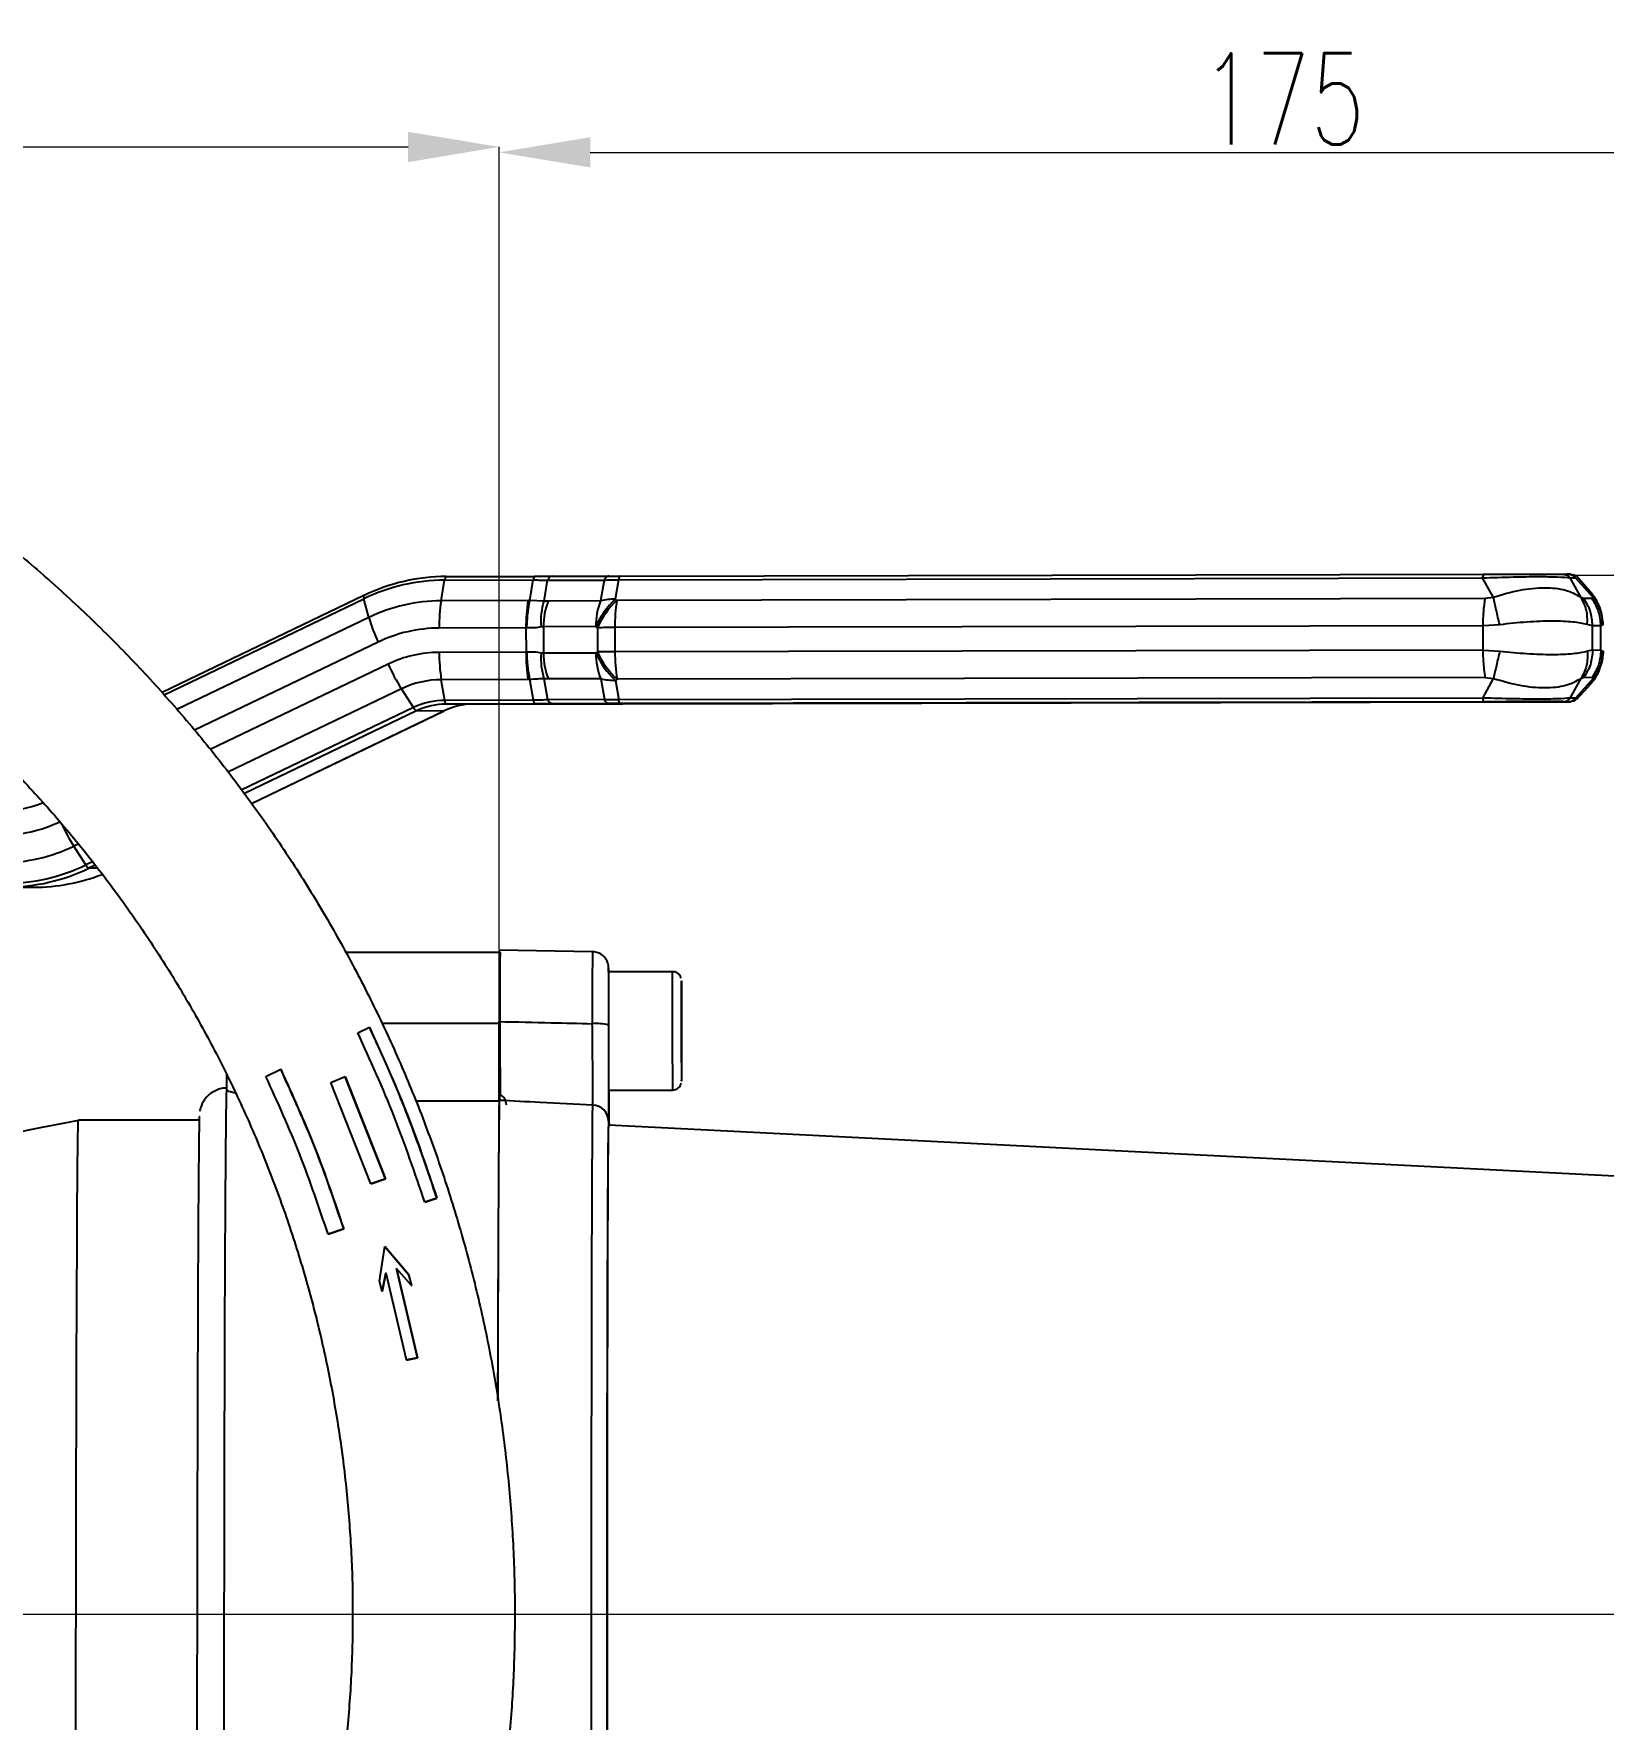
# Model space of a CAD drawing. Header units: millimetres. Extents: x 2301 to 4250, y 838 to 2217.
# Drawn here: x 3138.1 to 3310.4, y 1216 to 1401.1 of the extents above; entities that cross this region are included whole.
import ezdxf

# ---------------------------------------------------------------- set-up
doc = ezdxf.new("R2010")
doc.units = ezdxf.units.MM
doc.layers.add('标注', color=3, linetype='Continuous', lineweight=13)
doc.styles.add('SLDTEXTSTYLE1', font='txt.shx', dxfattribs={"width": 0.7, "bigfont": 'gbcbig.shx'})
doc.dimstyles.new('SLDDIMSTYLE12$0', dxfattribs={"dimtxt": 12, "dimasz": 10, "dimexe": 0, "dimexo": 0.0625, "dimgap": 0.875, "dimtad": 1, "dimdec": 1, "dimlfac": 1.8, "dimrnd": 1e-09, "dimzin": 12, "dimdsep": 46, "dimtxsty": 'SLDTEXTSTYLE1', "dimcen": 0.09, "dimdle": 8.16, "dimclrd": 3, "dimclre": 3, "dimadec": 0, "dimazin": 3, "dimtfac": 1, "dimtdec": 1, "dimtofl": 0, "dimtmove": 0, "dimatfit": 3, "dimfxl": 0, "dimfrac": 2, "dimtolj": 1, "dimlwd": 5, "dimlwe": 5, "dimarcsym": 0})

# ---------------------------------------------------------------- blocks, each defined once
blk = doc.blocks.new('*D72')
at = {"layer": 'Defpoints', "color": 0, "transparency": 16777216}
for p in [(3189.17, 1388.71), (3189.17, 1300.49), (3038.3, 1230.39)]:
    blk.add_point(p, dxfattribs=at)
at = {"layer": '标注', "color": 3, "lineweight": 5, "transparency": 16777216}
blk.add_line((3038.3, 1230.45), (3038.3, 1388.71), dxfattribs=at)
at = {"layer": '标注', "color": 3, "linetype": 'Continuous', "lineweight": 5, "transparency": 16777216}
for p, q in [((3048.3, 1388.71), (3179.17, 1388.71)), ((3189.17, 1300.55), (3189.17, 1388.71))]:
    blk.add_line(p, q, dxfattribs=at)
at = {"layer": '标注', "color": 3, "transparency": 16777216}
for points in [[(3048.3, 1390.37), (3048.3, 1387.04), (3038.3, 1388.71)], [(3179.17, 1390.37), (3179.17, 1387.04), (3189.17, 1388.71)]]:
    blk.add_solid(points, dxfattribs=at)
at = {"layer": '标注', "color": 0, "transparency": 16777216, "insert": (3113.74, 1394.58), "char_height": 10, "attachment_point": 5, "style": 'SLDTEXTSTYLE1'}
blk.add_mtext('\\A1;150', dxfattribs=at)
blk = doc.blocks.new('*D73')
at = {"layer": 'Defpoints', "color": 0, "transparency": 16777216}
for p in [(3361.3, 1388.11), (3189.17, 1300.49), (3361.3, 1219.31)]:
    blk.add_point(p, dxfattribs=at)
at = {"layer": '标注', "color": 3, "lineweight": 5, "transparency": 16777216}
blk.add_line((3189.17, 1300.55), (3189.17, 1388.11), dxfattribs=at)
at = {"layer": '标注', "color": 3, "linetype": 'Continuous', "lineweight": 5, "transparency": 16777216}
for p, q in [((3199.17, 1388.11), (3351.3, 1388.11)), ((3361.3, 1219.37), (3361.3, 1388.11))]:
    blk.add_line(p, q, dxfattribs=at)
at = {"layer": '标注', "color": 3, "transparency": 16777216}
for points in [[(3199.17, 1389.78), (3199.17, 1386.45), (3189.17, 1388.11)], [(3351.3, 1389.78), (3351.3, 1386.45), (3361.3, 1388.11)]]:
    blk.add_solid(points, dxfattribs=at)
at = {"layer": '标注', "color": 0, "transparency": 16777216, "insert": (3275.24, 1393.99), "char_height": 10, "attachment_point": 5, "style": 'SLDTEXTSTYLE1'}
blk.add_mtext('\\A1;175', dxfattribs=at)
blk = doc.blocks.new('*D52')
at = {"layer": 'Defpoints', "color": 0, "transparency": 16777216}
for p in [(3307.18, 1341.68), (3038.87, 1227.58), (3334.16, 1227.58)]:
    blk.add_point(p, dxfattribs=at)
at = {"layer": '标注', "color": 3, "lineweight": 5, "transparency": 16777216}
blk.add_line((3307.24, 1341.68), (3334.16, 1341.68), dxfattribs=at)
at = {"layer": '标注', "color": 3, "linetype": 'Continuous', "lineweight": 5, "transparency": 16777216}
for p, q in [((3334.16, 1331.68), (3334.16, 1237.58)), ((3038.93, 1227.58), (3334.16, 1227.58))]:
    blk.add_line(p, q, dxfattribs=at)
at = {"layer": '标注', "color": 3, "transparency": 16777216}
for points in [[(3332.5, 1331.68), (3335.83, 1331.68), (3334.16, 1341.68)], [(3332.5, 1237.58), (3335.83, 1237.58), (3334.16, 1227.58)]]:
    blk.add_solid(points, dxfattribs=at)
at = {"layer": '标注', "color": 0, "transparency": 16777216, "insert": (3328.29, 1284.63), "char_height": 10, "attachment_point": 5, "rotation": 90, "style": 'SLDTEXTSTYLE1'}
blk.add_mtext('\\A1;115', dxfattribs=at)

msp = doc.modelspace()

# ---------------------------------------------------------------- linework, layer by layer
at = {"color": 7, "linetype": 'Continuous', "lineweight": 25}
for p, q in [((3182.793, 1338.864), (3183.177, 1341.128)), ((3183.177, 1341.128), (3192.912, 1341.149)), ((3183.359, 1341.527), (3193.094, 1341.548)), ((3192.528, 1338.882), (3192.912, 1341.149)), ((3194.094, 1338.808), (3194.485, 1341.117)), ((3194.485, 1341.117), (3200.692, 1341.137)), ((3194.989, 1341.553), (3194.843, 1341.524)), ((3194.989, 1341.553), (3201.196, 1341.573)), ((3200.692, 1341.137), (3200.304, 1338.851)), ((3202.277, 1341.177), (3201.914, 1339.036)), ((3202.277, 1341.177), (3297.139, 1341.382)), ((3202.459, 1341.576), (3297.32, 1341.78)), ((3298.347, 1339.233), (3297.139, 1341.382)), ((3305.973, 1341.785), (3306.565, 1341.781)), ((3307.96, 1339.239), (3306.752, 1341.387)), ((3306.752, 1341.387), (3307.345, 1341.383)), ((3307.345, 1341.383), (3307.431, 1341.475)), ((3307.345, 1341.383), (3309.29, 1339.23)), ((3309.046, 1339.79), (3307.486, 1341.517)), ((3174.308, 1339.451), (3152.143, 1328.807)), ((3152.361, 1328.553), (3174.311, 1339.094)), ((3174.328, 1339.456), (3174.308, 1339.451)), ((3174.858, 1337.044), (3174.311, 1339.094)), ((3192.331, 1338.885), (3182.793, 1338.864)), ((3192.528, 1338.882), (3192.331, 1338.885)), ((3194.094, 1338.808), (3192.528, 1338.882)), ((3194.549, 1338.833), (3194.094, 1338.808)), ((3200.304, 1338.851), (3194.549, 1338.833)), ((3202.09, 1338.913), (3201.914, 1339.036)), ((3297.436, 1339.119), (3202.09, 1338.913)), ((3298.347, 1339.233), (3297.436, 1339.119)), ((3308.252, 1339.125), (3307.96, 1339.239)), ((3309.164, 1339.119), (3308.252, 1339.125)), ((3308.899, 1339.83), (3308.969, 1339.723)), ((3308.969, 1339.723), (3309.29, 1339.23)), ((3309.29, 1339.23), (3309.164, 1339.119)), ((3174.858, 1337.044), (3153.768, 1326.915)), ((3192.108, 1335.886), (3182.57, 1335.866)), ((3192.108, 1335.886), (3192.113, 1333.219)), ((3199.778, 1336.032), (3194.022, 1336.014)), ((3194.022, 1336.014), (3194.027, 1333.102)), ((3199.954, 1335.91), (3199.778, 1336.032)), ((3199.954, 1335.91), (3199.958, 1333.243)), ((3297.213, 1336.12), (3201.867, 1335.915)), ((3201.867, 1335.915), (3201.872, 1333.248)), ((3299.035, 1336.237), (3297.213, 1336.12)), ((3297.218, 1333.454), (3297.213, 1336.12)), ((3309.23, 1336.127), (3308.648, 1336.242)), ((3309.235, 1333.46), (3309.23, 1336.127)), ((3310.142, 1336.121), (3309.23, 1336.127)), ((3310.395, 1336.231), (3310.142, 1336.121)), ((3310.147, 1333.454), (3310.142, 1336.121)), ((3310.222, 1336.383), (3310.348, 1336.273)), ((3175.866, 1334.328), (3155.713, 1324.649)), ((3192.113, 1333.219), (3182.575, 1333.199)), ((3192.211, 1333.222), (3192.113, 1333.219)), ((3194.027, 1333.102), (3193.799, 1333.124)), ((3199.783, 1333.12), (3194.027, 1333.102)), ((3199.958, 1333.243), (3199.783, 1333.12)), ((3297.218, 1333.454), (3201.872, 1333.248)), ((3297.218, 1333.454), (3299.04, 1333.345)), ((3308.653, 1333.35), (3309.235, 1333.46)), ((3309.235, 1333.46), (3310.147, 1333.454)), ((3310.147, 1333.454), (3310.4, 1333.339)), ((3310.353, 1333.295), (3310.227, 1333.18)), ((3176.965, 1331.912), (3157.439, 1322.535)), ((3178.43, 1329.193), (3159.385, 1320.047)), ((3179.752, 1327.137), (3178.43, 1329.193)), ((3192.346, 1330.218), (3182.808, 1330.197)), ((3183.199, 1327.928), (3182.808, 1330.197)), ((3192.935, 1327.949), (3192.543, 1330.221)), ((3194.508, 1327.99), (3194.108, 1330.304)), ((3194.563, 1330.282), (3194.108, 1330.304)), ((3200.319, 1330.301), (3194.563, 1330.282)), ((3200.319, 1330.301), (3200.714, 1328.009)), ((3202.105, 1330.247), (3201.929, 1330.124)), ((3201.929, 1330.124), (3202.3, 1327.977)), ((3297.451, 1330.452), (3202.105, 1330.247)), ((3297.162, 1328.182), (3298.362, 1330.341)), ((3297.451, 1330.452), (3298.362, 1330.341)), ((3306.775, 1328.187), (3307.976, 1330.347)), ((3309.305, 1330.338), (3307.368, 1328.183)), ((3307.51, 1328.043), (3309.058, 1329.764)), ((3307.976, 1330.347), (3308.266, 1330.458)), ((3308.266, 1330.458), (3309.179, 1330.452)), ((3308.981, 1329.83), (3308.914, 1329.725)), ((3309.305, 1330.338), (3308.981, 1329.83)), ((3309.179, 1330.452), (3309.305, 1330.338)), ((3192.935, 1327.949), (3183.199, 1327.928)), ((3193.118, 1327.548), (3183.383, 1327.527)), ((3186.347, 1327.508), (3183.383, 1327.527)), ((3186.347, 1327.508), (3301.221, 1327.756)), ((3200.714, 1328.009), (3194.508, 1327.99)), ((3201.22, 1327.573), (3195.013, 1327.553)), ((3297.162, 1328.182), (3202.3, 1327.977)), ((3297.344, 1327.78), (3202.483, 1327.576)), ((3305.997, 1327.785), (3305.644, 1327.786)), ((3306.589, 1327.781), (3305.997, 1327.785)), ((3307.368, 1328.183), (3306.775, 1328.187)), ((3307.458, 1328.079), (3307.368, 1328.183)), ((3179.752, 1327.137), (3160.906, 1318.087)), ((3180.099, 1326.774), (3161.187, 1317.692)), ((3161.952, 1316.617), (3183.063, 1326.755)), ((3161.955, 1316.612), (3183.084, 1326.76)), ((3183.063, 1326.755), (3180.099, 1326.774)), ((3183.063, 1326.755), (3183.084, 1326.76)), ((3142.941, 1312.15), (3142.45, 1311.914)), ((3143.772, 1309.858), (3142.45, 1311.914)), ((3144.49, 1310.203), (3143.772, 1309.858)), ((3144.795, 1309.819), (3144.119, 1309.495)), ((3145.058, 1309.489), (3144.119, 1309.495)), ((3127.977, 1307.383), (3138.053, 1307.404)), ((3189.168, 1300.239), (3172.328, 1300.239)), ((3199.406, 1300.326), (3189.174, 1300.487)), ((3208.178, 1298.13), (3201.179, 1298.118)), ((3209.177, 1293.354), (3209.184, 1295.095)), ((3209.184, 1295.095), (3209.196, 1293.373)), ((3176.257, 1292.474), (3189.235, 1292.475)), ((3209.177, 1293.373), (3209.196, 1293.373)), ((3209.183, 1289.89), (3209.177, 1293.354)), ((3209.196, 1293.373), (3209.202, 1289.909)), ((3173.645, 1291.423), (3174.918, 1292.022)), ((3174.918, 1292.022), (3174.921, 1292.02)), ((3209.183, 1289.909), (3209.202, 1289.909)), ((3209.196, 1288.167), (3209.183, 1289.89)), ((3209.202, 1289.909), (3209.196, 1288.167)), ((3159.243, 1285.141), (3159.245, 1286.816)), ((3163.546, 1286.635), (3165.18, 1287.413)), ((3165.18, 1287.413), (3165.186, 1287.409)), ((3170.679, 1285.968), (3172.256, 1286.601)), ((3172.256, 1286.601), (3176.68, 1275.394)), ((3172.256, 1286.601), (3172.259, 1286.599)), ((3176.684, 1275.391), (3172.259, 1286.599)), ((3175.08, 1274.824), (3170.679, 1285.968)), ((3201.201, 1285.118), (3208.201, 1285.13)), ((3189.148, 1283.896), (3180.004, 1283.896)), ((3156.264, 1281.821), (3142.97, 1281.821)), ((3352.475, 1273.614), (3201.208, 1281.281)), ((3201.268, 1281.278), (3201.259, 1281.761)), ((3176.68, 1275.394), (3175.08, 1274.824)), ((3175.08, 1274.824), (3175.084, 1274.821)), ((3175.084, 1274.821), (3176.684, 1275.391)), ((3176.68, 1275.394), (3176.684, 1275.391)), ((3182.322, 1273.274), (3180.985, 1272.835)), ((3180.985, 1272.835), (3180.988, 1272.833)), ((3180.988, 1272.833), (3182.325, 1273.273)), ((3182.322, 1273.274), (3182.325, 1273.273)), ((3172.093, 1269.886), (3170.376, 1269.313)), ((3170.376, 1269.313), (3170.384, 1269.309)), ((3170.384, 1269.309), (3172.099, 1269.882)), ((3172.093, 1269.886), (3172.099, 1269.882)), ((3176.018, 1264.159), (3176.605, 1267.95)), ((3176.605, 1267.95), (3179.245, 1264.835)), ((3176.605, 1267.95), (3176.61, 1267.947)), ((3179.249, 1264.832), (3176.61, 1267.947)), ((3176.721, 1265.008), (3176.322, 1263.002)), ((3176.327, 1262.999), (3176.725, 1265.005)), ((3176.741, 1265.017), (3176.721, 1265.008)), ((3176.721, 1265.008), (3176.725, 1265.005)), ((3178.985, 1255.484), (3176.741, 1265.017)), ((3179.553, 1263.654), (3177.888, 1265.532)), ((3177.888, 1265.532), (3180.204, 1255.726)), ((3180.208, 1255.723), (3177.893, 1265.529)), ((3179.245, 1264.835), (3179.553, 1263.654)), ((3179.245, 1264.835), (3179.249, 1264.832)), ((3179.557, 1263.651), (3179.249, 1264.832)), ((3176.322, 1263.002), (3176.018, 1264.159)), ((3176.322, 1263.002), (3176.327, 1262.999)), ((3179.553, 1263.654), (3179.557, 1263.651)), ((3180.204, 1255.726), (3178.985, 1255.484)), ((3178.985, 1255.484), (3178.99, 1255.481)), ((3178.99, 1255.481), (3180.208, 1255.723)), ((3180.204, 1255.726), (3180.208, 1255.723))]:
    msp.add_line(p, q, dxfattribs=at)
at = {"color": 7, "linetype": 'Continuous', "lineweight": 25, "flags": 128}
for points in [[(3183.359, 1341.527), (3183.332, 1341.521), (3183.306, 1341.501), (3183.281, 1341.468), (3183.257, 1341.422), (3183.234, 1341.365), (3183.213, 1341.296), (3183.194, 1341.217), (3183.177, 1341.128)], [(3174.308, 1339.451), (3174.305, 1339.45), (3174.287, 1339.432), (3174.275, 1339.402), (3174.27, 1339.361), (3174.271, 1339.308), (3174.278, 1339.246), (3174.291, 1339.174), (3174.311, 1339.094)], [(3183.383, 1327.527), (3183.356, 1327.534), (3183.33, 1327.554), (3183.305, 1327.588), (3183.28, 1327.633), (3183.257, 1327.691), (3183.236, 1327.76), (3183.217, 1327.84), (3183.199, 1327.928)], [(3201.186, 1298.118), (3201.186, 1298.135), (3201.18, 1298.486), (3201.175, 1298.484), (3201.171, 1298.129), (3201.169, 1297.63)], [(3209.18, 1297.131), (3209.176, 1296.939), (3209.173, 1296.386), (3209.171, 1295.508), (3209.17, 1294.366), (3209.17, 1293.038), (3209.172, 1291.614), (3209.175, 1290.191), (3209.179, 1288.866), (3209.184, 1287.73), (3209.189, 1286.86), (3209.194, 1286.314), (3209.199, 1286.131), (3209.203, 1286.323), (3209.206, 1286.877), (3209.209, 1287.755), (3209.209, 1288.896), (3209.209, 1290.225), (3209.207, 1291.649), (3209.204, 1293.072), (3209.2, 1294.396), (3209.195, 1295.533), (3209.19, 1296.403), (3209.185, 1296.948), (3209.18, 1297.131)], [(3158.96, 1210.557), (3158.965, 1216.271), (3158.972, 1221.877), (3158.979, 1227.356), (3158.987, 1232.686), (3158.996, 1237.85), (3159.007, 1242.828), (3159.018, 1247.603), (3159.03, 1252.157), (3159.042, 1256.475), (3159.056, 1260.539), (3159.07, 1264.337), (3159.086, 1267.853), (3159.101, 1271.076), (3159.118, 1273.994), (3159.134, 1276.597), (3159.152, 1278.874), (3159.169, 1280.818), (3159.187, 1282.422), (3159.206, 1283.68), (3159.224, 1284.587), (3159.243, 1285.141)], [(3199.331, 1203.397), (3199.325, 1209.3), (3199.32, 1215.117), (3199.316, 1220.827), (3199.314, 1226.409), (3199.312, 1231.841), (3199.313, 1237.104), (3199.314, 1242.178), (3199.317, 1247.043), (3199.321, 1251.681), (3199.326, 1256.075), (3199.333, 1260.208), (3199.341, 1264.065), (3199.35, 1267.632), (3199.36, 1270.895), (3199.372, 1273.841), (3199.385, 1276.46), (3199.398, 1278.742), (3199.413, 1280.679), (3199.428, 1282.262), (3199.445, 1283.486)], [(3142.681, 1212.394), (3142.687, 1217.945), (3142.693, 1223.379), (3142.701, 1228.676), (3142.71, 1233.814), (3142.719, 1238.777), (3142.73, 1243.544), (3142.741, 1248.098), (3142.753, 1252.422), (3142.766, 1256.501), (3142.78, 1260.319), (3142.795, 1263.861), (3142.81, 1267.115), (3142.826, 1270.069), (3142.842, 1272.711), (3142.859, 1275.032), (3142.876, 1277.023), (3142.894, 1278.676), (3142.911, 1279.986), (3142.93, 1280.948), (3142.948, 1281.557), (3142.966, 1281.813), (3142.97, 1281.821)], [(3201.155, 1281.719), (3201.138, 1280.517), (3201.123, 1278.962), (3201.109, 1277.061), (3201.095, 1274.821), (3201.083, 1272.25), (3201.072, 1269.357), (3201.062, 1266.154), (3201.053, 1262.653), (3201.045, 1258.866), (3201.038, 1254.808), (3201.033, 1250.495), (3201.029, 1245.941), (3201.026, 1241.165), (3201.025, 1236.184), (3201.025, 1231.018), (3201.026, 1225.685), (3201.028, 1220.205), (3201.032, 1214.599), (3201.037, 1208.888), (3201.043, 1203.093)], [(3201.038, 1214.93), (3201.034, 1220.384), (3201.032, 1225.712), (3201.031, 1230.896), (3201.032, 1235.914), (3201.033, 1240.749), (3201.036, 1245.383), (3201.04, 1249.798), (3201.046, 1253.978), (3201.052, 1257.907), (3201.06, 1261.572), (3201.069, 1264.957), (3201.079, 1268.051), (3201.09, 1270.842), (3201.102, 1273.32), (3201.115, 1275.475), (3201.129, 1277.3), (3201.144, 1278.787), (3201.16, 1279.931), (3201.177, 1280.729), (3201.194, 1281.176), (3201.208, 1281.281)]]:
    msp.add_lwpolyline(points, dxfattribs=at)
at = {"color": 7, "linetype": 'Continuous', "lineweight": 25}
for centre, radius, start, end in [((3183.231, 1320.553), 20.575, 90.15002, 115.69118), ((3183.413, 1320.571), 20.956, 90.15002, 115.69118), ((3182.841, 1320.448), 18.416, 90.15002, 115.69118), ((3200.851, 1336.014), 18.282, 171.0319, 180.4661), ((3210.389, 1336.035), 18.282, 171.0319, 180.4661), ((3201.419, 1336.09), 7.397, 158.23728, 180.58888), ((3207.174, 1336.108), 7.397, 158.23732, 180.58891), ((3208.072, 1332.393), 9.058, 132.83408, 156.31378), ((3208.248, 1332.271), 9.058, 132.83396, 156.31378), ((3201.891, 1332.138), 6.898, 89.80613, 103.29586), ((3220.148, 1336.064), 18.282, 171.03189, 180.46605), ((3192.25, 1341.956), 18.073, 195.77294, 204.96793), ((3182.611, 1320.307), 15.558, 90.15002, 115.69118), ((3205.932, -589.284), 1925.203, 90.120974, 90.177927), ((3182.609, 1320.181), 13.018, 90.15002, 115.69116), ((3200.924, 1333.115), 18.349, 179.73661, 189.14742), ((3210.462, 1333.135), 18.349, 179.73661, 189.14742), ((3201.444, 1333.052), 7.417, 179.61772, 201.9295), ((3207.199, 1333.07), 7.417, 179.6177, 201.92946), ((3208.091, 1336.806), 9.089, 203.92112, 227.31919), ((3205.937, -591.95), 1925.203, 90.120974, 90.177927), ((3208.267, 1336.929), 9.089, 203.92112, 227.31937), ((3220.221, 1333.164), 18.349, 179.73669, 189.14742), ((3196.97, 1340.933), 21.945, 204.27387, 212.34382), ((3182.835, 1320.037), 10.161, 90.15002, 115.69117), ((3201.876, 1337.053), 6.93, 257.0156, 270.44054), ((3183.22, 1319.927), 8.002, 90.15002, 115.69118), ((3183.403, 1319.907), 7.62, 90.15002, 115.69118), ((3186.367, 1319.888), 7.62, 90.15002, 115.69118), ((3180.447, 1327.454), 0.764, 204.4982, 242.89025), ((3134.245, 1328.76), 12.999, 270.13764, 291.5172), ((3134.241, 1328.653), 15.558, 270.15002, 295.69118), ((3160.794, 1323.539), 21.717, 205.10571, 212.36241), ((3134.466, 1328.51), 18.416, 270.15002, 295.69118), ((3134.852, 1328.399), 20.575, 270.14993, 295.69121), ((3135.034, 1328.379), 20.956, 270.15002, 295.69118), ((3138.001, 1328.339), 20.934, 270.14311, 291.15665), ((3144.468, 1310.175), 0.764, 204.49827, 242.89037), ((3695.645, 1295.647), 506.493, 179.45245, 180.33833), ((3716.717, 1295.477), 517.334, 179.46295, 180.3387), ((3964.376, 1292.933), 756.216, 179.60627, 180.591243), ((4344.757, 1294.585), 1143.593, 179.847429, 180.116689), ((3199.833, 1287.48), 4.959, 74.39448, 95.09746), ((6747.262, 1253.998), 3558.239, 179.516983, 180.046702), ((3188.63, 1283.476), 1.325, 0, 61.47495), ((3199.369, 1281.702), 1.786, 0.54445, 87.55617)]:
    msp.add_arc(centre, radius, start, end, dxfattribs=at)
for points, knots in [([(3190.842, 1224.152), (3190.861, 1225.402), (3190.915, 1228.96), (3190.758, 1234.825), (3190.274, 1241.73), (3189.471, 1248.606), (3188.356, 1255.438), (3186.93, 1262.212), (3185.196, 1268.914), (3183.159, 1275.53), (3180.822, 1282.046), (3178.189, 1288.449), (3175.268, 1294.724), (3172.063, 1300.86), (3168.581, 1306.844), (3164.83, 1312.662), (3160.817, 1318.303), (3156.551, 1323.755), (3152.041, 1329.006), (3147.296, 1334.047), (3142.326, 1338.865), (3137.141, 1343.452), (3131.752, 1347.797), (3126.17, 1351.892), (3120.408, 1355.728), (3114.476, 1359.297), (3108.388, 1362.591), (3102.155, 1365.604), (3095.792, 1368.33), (3089.311, 1370.763), (3082.725, 1372.897), (3076.049, 1374.728), (3069.297, 1376.253), (3062.482, 1377.468), (3055.618, 1378.371), (3048.721, 1378.96), (3041.804, 1379.233), (3034.881, 1379.191), (3027.968, 1378.832), (3021.078, 1378.159), (3014.227, 1377.172), (3007.427, 1375.873), (3000.694, 1374.265), (2994.041, 1372.351), (2987.482, 1370.137), (2981.031, 1367.625), (2974.702, 1364.821), (2968.507, 1361.731), (2962.46, 1358.362), (2956.572, 1354.72), (2950.857, 1350.814), (2945.327, 1346.651), (2939.991, 1342.24), (2934.863, 1337.59), (2929.953, 1332.71), (2925.27, 1327.612), (2920.824, 1322.305), (2916.626, 1316.801), (2912.682, 1311.111), (2909.003, 1305.248), (2905.595, 1299.222), (2902.466, 1293.047), (2899.622, 1286.736), (2897.068, 1280.301), (2894.811, 1273.757), (2892.855, 1267.117), (2891.204, 1260.394), (2889.861, 1253.603), (2888.83, 1246.757), (2888.112, 1239.872), (2887.71, 1232.961), (2887.623, 1226.039), (2887.852, 1219.12), (2888.396, 1212.219), (2889.255, 1205.35), (2890.426, 1198.527), (2891.908, 1191.765), (2893.696, 1185.078), (2895.788, 1178.479), (2898.179, 1171.982), (2900.863, 1165.601), (2903.836, 1159.35), (2907.092, 1153.24), (2910.622, 1147.286), (2914.421, 1141.499), (2918.48, 1135.891), (2922.791, 1130.474), (2927.344, 1125.26), (2932.13, 1120.259), (2937.14, 1115.481), (2942.363, 1110.937), (2947.787, 1106.636), (2953.402, 1102.587), (2959.196, 1098.799), (2965.157, 1095.279), (2971.272, 1092.035), (2977.529, 1089.073), (2983.914, 1086.399), (2990.415, 1084.02), (2997.018, 1081.94), (3003.709, 1080.164), (3010.473, 1078.694), (3017.298, 1077.535), (3024.169, 1076.689), (3031.071, 1076.157), (3037.99, 1075.94), (3044.912, 1076.04), (3051.822, 1076.455), (3058.706, 1077.185), (3065.549, 1078.228), (3072.338, 1079.583), (3079.058, 1081.246), (3085.695, 1083.214), (3092.235, 1085.483), (3098.665, 1088.048), (3104.971, 1090.903), (3111.14, 1094.044), (3117.16, 1097.463), (3123.017, 1101.152), (3128.7, 1105.106), (3134.196, 1109.314), (3139.495, 1113.769), (3144.585, 1118.461), (3149.455, 1123.381), (3154.096, 1128.517), (3158.498, 1133.86), (3162.651, 1139.399), (3166.547, 1145.121), (3170.178, 1151.014), (3173.537, 1157.068), (3176.615, 1163.268), (3179.408, 1169.603), (3181.908, 1176.058), (3184.111, 1182.621), (3186.013, 1189.277), (3187.609, 1196.013), (3188.895, 1202.815), (3189.87, 1209.669), (3190.519, 1216.439), (3190.77, 1221.273), (3190.833, 1223.805), (3190.842, 1224.152)], [0, 0, 0, 0, 0.00394, 0.0112049, 0.0184702, 0.0257355, 0.0330008, 0.0402662, 0.0475315, 0.0547968, 0.0620622, 0.0693275, 0.0765928, 0.0838581, 0.0911235, 0.0983888, 0.1056541, 0.1129194, 0.1201848, 0.1274501, 0.1347154, 0.1419807, 0.1492461, 0.1565114, 0.1637767, 0.171042, 0.1783074, 0.1855727, 0.192838, 0.2001033, 0.2073687, 0.214634, 0.2218993, 0.2291646, 0.2364299, 0.2436953, 0.2509606, 0.2582259, 0.2654913, 0.2727566, 0.2800219, 0.2872872, 0.2945526, 0.3018179, 0.3090832, 0.3163485, 0.3236139, 0.3308792, 0.3381445, 0.3454098, 0.3526752, 0.3599405, 0.3672058, 0.3744712, 0.3817365, 0.3890018, 0.3962671, 0.4035325, 0.4107978, 0.4180631, 0.4253284, 0.4325938, 0.4398591, 0.4471244, 0.4543898, 0.4616551, 0.4689204, 0.4761857, 0.4834511, 0.4907164, 0.4979817, 0.5052471, 0.5125124, 0.5197777, 0.527043, 0.5343084, 0.5415737, 0.548839, 0.5561043, 0.5633697, 0.570635, 0.5779003, 0.5851657, 0.592431, 0.5996963, 0.6069616, 0.614227, 0.6214923, 0.6287576, 0.6360229, 0.6432883, 0.6505536, 0.6578189, 0.6650842, 0.6723496, 0.6796149, 0.6868802, 0.6941455, 0.7014109, 0.7086762, 0.7159415, 0.7232068, 0.7304721, 0.7377375, 0.7450028, 0.7522681, 0.7595334, 0.7667988, 0.7740641, 0.7813294, 0.7885948, 0.7958601, 0.8031254, 0.8103907, 0.8176561, 0.8249214, 0.8321867, 0.839452, 0.8467174, 0.8539827, 0.861248, 0.8685133, 0.8757787, 0.883044, 0.8903093, 0.8975747, 0.90484, 0.9121053, 0.9193706, 0.926636, 0.9339013, 0.9411666, 0.948432, 0.9556973, 0.9629626, 0.9702279, 0.9774933, 0.9847586, 0.9920239, 0.9989071, 1, 1, 1, 1]), ([(3192.912, 1341.149), (3193.192, 1341.148), (3193.761, 1341.146), (3194.241, 1341.127), (3194.485, 1341.117)], [0, 0, 0, 0, 0.4914989, 1, 1, 1, 1]), ([(3194.853, 1341.524), (3194.577, 1341.526), (3194.024, 1341.528), (3193.363, 1341.526), (3193.033, 1341.525)], [0, 0, 0, 0, 0.4996462, 1, 1, 1, 1]), ([(3194.843, 1341.524), (3194.842, 1341.524), (3194.793, 1341.514), (3194.702, 1341.441), (3194.577, 1341.309), (3194.516, 1341.181), (3194.485, 1341.117)], [0, 0, 0, 0, 0.0020683, 0.3347122, 0.6673561, 1, 1, 1, 1]), ([(3200.692, 1341.137), (3200.94, 1341.148), (3201.432, 1341.171), (3201.997, 1341.175), (3202.277, 1341.177)], [0, 0, 0, 0, 0.5049534, 1, 1, 1, 1]), ([(3201.196, 1341.573), (3201.417, 1341.573), (3201.808, 1341.575), (3202.263, 1341.576), (3202.459, 1341.576)], [0, 0, 0, 0, 0.5677729, 1, 1, 1, 1]), ([(3297.139, 1341.382), (3298.276, 1341.421), (3300.385, 1341.494), (3303.331, 1341.528), (3305.643, 1341.497), (3306.364, 1341.425), (3306.752, 1341.387)], [0, 0, 0, 0, 0.27029149, 0.5008839, 0.7316205, 1, 1, 1, 1]), ([(3297.32, 1341.78), (3298.11, 1341.782), (3299.579, 1341.785), (3301.694, 1341.788), (3303.557, 1341.789), (3305.168, 1341.789), (3305.691, 1341.786), (3305.973, 1341.785)], [0, 0, 0, 0, 0.2085412, 0.3881399, 0.5544367, 0.759769, 1, 1, 1, 1]), ([(3307.96, 1339.239), (3307.435, 1339.527), (3306.388, 1340.101), (3303.991, 1340.334), (3301.235, 1340.098), (3299.312, 1339.522), (3298.347, 1339.233)], [0, 0, 0, 0, 0.25092088, 0.50001622, 0.74904481, 1, 1, 1, 1]), ([(3306.565, 1341.781), (3306.705, 1341.78), (3306.96, 1341.778), (3306.582, 1341.775), (3306.411, 1341.773)], [0, 0, 0, 0, 0.5469254, 1, 1, 1, 1]), ([(3307.441, 1341.493), (3307.369, 1341.563), (3307.238, 1341.69), (3306.978, 1341.717), (3306.86, 1341.729)], [0, 0, 0, 0, 0.5471409, 1, 1, 1, 1]), ([(3192.207, 1335.884), (3192.231, 1336.424), (3192.28, 1337.505), (3192.445, 1338.423), (3192.528, 1338.882)], [0, 0, 0, 0, 0.5, 1, 1, 1, 1]), ([(3193.794, 1335.99), (3193.781, 1336.494), (3193.756, 1337.499), (3193.981, 1338.372), (3194.094, 1338.808)], [0, 0, 0, 0, 0.5008043, 1, 1, 1, 1]), ([(3299.035, 1336.237), (3298.903, 1336.78), (3298.641, 1337.866), (3298.445, 1338.778), (3298.347, 1339.233)], [0, 0, 0, 0, 0.5000005, 1, 1, 1, 1]), ([(3308.648, 1336.242), (3308.657, 1336.782), (3308.674, 1337.868), (3308.199, 1338.78), (3307.96, 1339.239)], [0, 0, 0, 0, 0.4968674, 1, 1, 1, 1]), ([(3310.333, 1336.381), (3310.314, 1336.722), (3310.275, 1337.412), (3309.948, 1338.404), (3309.52, 1339.227), (3309.133, 1339.649), (3308.983, 1339.813)], [0, 0, 0, 0, 0.2703034, 0.5467163, 0.8233025, 1, 1, 1, 1]), ([(3310.395, 1336.231), (3310.34, 1336.774), (3310.23, 1337.862), (3309.603, 1338.774), (3309.29, 1339.23)], [0, 0, 0, 0, 0.5000008, 1, 1, 1, 1]), ([(3308.648, 1336.242), (3308.164, 1336.35), (3307.2, 1336.565), (3304.836, 1336.651), (3302.047, 1336.562), (3300.041, 1336.345), (3299.035, 1336.237)], [0, 0, 0, 0, 0.25092075, 0.50001618, 0.74904481, 1, 1, 1, 1]), ([(3192.207, 1335.884), (3192.188, 1335.884), (3192.156, 1335.886), (3192.123, 1335.886), (3192.108, 1335.886)], [0, 0, 0, 0, 0.5601455, 1, 1, 1, 1]), ([(3193.794, 1335.99), (3193.543, 1335.948), (3193.047, 1335.865), (3192.484, 1335.877), (3192.207, 1335.884)], [0, 0, 0, 0, 0.5083155, 1, 1, 1, 1]), ([(3194.022, 1336.014), (3193.98, 1336.012), (3193.905, 1336.01), (3193.828, 1335.996), (3193.794, 1335.99)], [0, 0, 0, 0, 0.5576718, 1, 1, 1, 1]), ([(3193.799, 1333.124), (3193.548, 1333.165), (3193.052, 1333.245), (3192.488, 1333.23), (3192.211, 1333.222)], [0, 0, 0, 0, 0.50800634, 1, 1, 1, 1]), ([(3192.543, 1330.221), (3192.458, 1330.681), (3192.29, 1331.601), (3192.237, 1332.682), (3192.211, 1333.222)], [0, 0, 0, 0, 0.5, 1, 1, 1, 1]), ([(3194.108, 1330.304), (3193.994, 1330.742), (3193.765, 1331.616), (3193.788, 1332.622), (3193.799, 1333.124)], [0, 0, 0, 0, 0.5008044, 1, 1, 1, 1]), ([(3297.451, 1330.452), (3297.371, 1331.027), (3297.241, 1331.961), (3297.225, 1333.039), (3297.218, 1333.454)], [0, 0, 0, 0, 0.61516107, 1, 1, 1, 1]), ([(3299.04, 1333.345), (3298.911, 1332.804), (3298.652, 1331.716), (3298.459, 1330.802), (3298.362, 1330.341)], [0, 0, 0, 0, 0.4968674, 1, 1, 1, 1]), ([(3299.04, 1333.345), (3300.047, 1333.239), (3302.053, 1333.029), (3304.843, 1332.944), (3307.206, 1333.032), (3308.17, 1333.244), (3308.653, 1333.35)], [0, 0, 0, 0, 0.2509552, 0.4999838, 0.7490793, 1, 1, 1, 1]), ([(3308.653, 1333.35), (3308.663, 1332.806), (3308.684, 1331.718), (3308.212, 1330.804), (3307.976, 1330.347)], [0, 0, 0, 0, 0.50000229, 1, 1, 1, 1]), ([(3308.953, 1329.692), (3309.119, 1329.873), (3309.521, 1330.312), (3309.96, 1331.157), (3310.283, 1332.151), (3310.32, 1332.841), (3310.339, 1333.182)], [0, 0, 0, 0, 0.1915042, 0.4631233, 0.7345654, 1, 1, 1, 1]), ([(3310.4, 1333.339), (3310.347, 1332.799), (3310.241, 1331.712), (3309.618, 1330.798), (3309.305, 1330.338)], [0, 0, 0, 0, 0.4968674, 1, 1, 1, 1]), ([(3123.585, 1331.492), (3125.197, 1330.15), (3128.475, 1327.421), (3133.157, 1323.006), (3137.684, 1318.337), (3141.975, 1313.449), (3146.024, 1308.36), (3149.82, 1303.079), (3153.356, 1297.621), (3156.623, 1291.997), (3159.613, 1286.221), (3162.318, 1280.306), (3164.733, 1274.268), (3166.852, 1268.119), (3168.67, 1261.874), (3170.182, 1255.549), (3171.385, 1249.157), (3172.278, 1242.715), (3172.851, 1236.237), (3173.11, 1230.177), (3173.066, 1226.283), (3173.046, 1224.556)], [0, 0, 0, 0, 0.05157585, 0.10486723, 0.15815862, 0.21145, 0.26474139, 0.31803277, 0.37132415, 0.42461553, 0.47790691, 0.53119829, 0.58448966, 0.63778104, 0.69107241, 0.74436378, 0.79765515, 0.85094651, 0.90423788, 0.95752924, 1, 1, 1, 1]), ([(3192.543, 1330.221), (3192.506, 1330.22), (3192.441, 1330.219), (3192.375, 1330.218), (3192.346, 1330.218)], [0, 0, 0, 0, 0.5599931, 1, 1, 1, 1]), ([(3194.108, 1330.304), (3194.108, 1330.304), (3193.877, 1330.292), (3193.382, 1330.268), (3192.821, 1330.237), (3192.543, 1330.221)], [0, 0, 0, 0, 0.00000717, 0.50390678, 1, 1, 1, 1]), ([(3298.362, 1330.341), (3299.328, 1330.055), (3301.254, 1329.485), (3304.01, 1329.254), (3306.407, 1329.488), (3307.451, 1330.06), (3307.976, 1330.347)], [0, 0, 0, 0, 0.2509552, 0.4999838, 0.7490792, 1, 1, 1, 1]), ([(3194.508, 1327.99), (3194.262, 1327.978), (3193.782, 1327.956), (3193.213, 1327.952), (3192.935, 1327.949)], [0, 0, 0, 0, 0.5117113, 1, 1, 1, 1]), ([(3195.013, 1327.553), (3194.715, 1327.552), (3194.132, 1327.55), (3193.451, 1327.549), (3193.118, 1327.548)], [0, 0, 0, 0, 0.5097088, 1, 1, 1, 1]), ([(3202.3, 1327.977), (3202.02, 1327.978), (3201.455, 1327.98), (3200.963, 1327.999), (3200.714, 1328.009)], [0, 0, 0, 0, 0.49504655, 1, 1, 1, 1]), ([(3202.483, 1327.576), (3202.233, 1327.576), (3201.78, 1327.575), (3201.393, 1327.573), (3201.22, 1327.573)], [0, 0, 0, 0, 0.5508938, 1, 1, 1, 1]), ([(3306.775, 1328.187), (3306.383, 1328.151), (3305.657, 1328.084), (3303.33, 1328.053), (3300.389, 1328.082), (3298.29, 1328.147), (3297.162, 1328.182)], [0, 0, 0, 0, 0.27053632, 0.50117732, 0.7319034, 1, 1, 1, 1]), ([(3305.644, 1327.786), (3305.5, 1327.787), (3305.143, 1327.788), (3303.993, 1327.789), (3302.264, 1327.788), (3299.949, 1327.786), (3298.257, 1327.782), (3297.344, 1327.78)], [0, 0, 0, 0, 0.1336307, 0.330325, 0.5124248, 0.737193, 1, 1, 1, 1]), ([(3301.221, 1327.756), (3301.985, 1327.758), (3303.407, 1327.761), (3305.115, 1327.766), (3306.332, 1327.772), (3306.984, 1327.777), (3306.728, 1327.78), (3306.589, 1327.781)], [0, 0, 0, 0, 0.2085412, 0.3881399, 0.5544367, 0.759769, 1, 1, 1, 1]), ([(3306.995, 1327.877), (3307.041, 1327.881), (3307.277, 1327.901), (3307.373, 1328), (3307.45, 1328.079)], [0, 0, 0, 0, 0.1940422, 1, 1, 1, 1]), ([(3189.287, 1295.597), (3189.285, 1296.453), (3189.282, 1298.204), (3189.273, 1299.835), (3189.263, 1300.437), (3189.253, 1299.854), (3189.244, 1298.173), (3189.237, 1295.619), (3189.236, 1293.523), (3189.235, 1292.475)], [0, 0, 0, 0, 0.1376654, 0.2813879, 0.4251103, 0.5688327, 0.7125551, 0.8562776, 1, 1, 1, 1]), ([(3201.186, 1298.118), (3201.185, 1298.166), (3201.183, 1298.422), (3201.182, 1298.483), (3201.176, 1298.625), (3201.17, 1298.7), (3201.154, 1298.841), (3201.088, 1299.136), (3200.899, 1299.534), (3200.533, 1299.944), (3200.027, 1300.253), (3199.629, 1300.295), (3199.432, 1300.316)], [0, 0, 0, 0, 0.0723366, 0.3850155, 0.4310007, 0.4551919, 0.4794562, 0.5383057, 0.6406723, 0.7528656, 0.8775653, 1, 1, 1, 1]), ([(3209.138, 1297.404), (3209.117, 1297.469), (3209.069, 1297.616), (3208.903, 1297.844), (3208.638, 1298.037), (3208.368, 1298.138), (3208.213, 1298.12), (3208.177, 1298.116)], [0, 0, 0, 0, 0.1590987, 0.3628095, 0.6403392, 0.9159955, 1, 1, 1, 1]), ([(3189.149, 1283.995), (3189.152, 1284.277), (3189.158, 1284.842), (3189.162, 1286.863), (3189.163, 1289.515), (3189.161, 1291.608), (3189.16, 1292.656)], [0, 0, 0, 0, 0.25004665, 0.49944856, 0.74939592, 1, 1, 1, 1]), ([(3189.16, 1292.656), (3191.07, 1292.612), (3194.481, 1292.532), (3197.892, 1292.454), (3199.392, 1292.419)], [0, 0, 0, 0, 0.56, 1, 1, 1, 1]), ([(3199.445, 1283.486), (3199.447, 1283.777), (3199.452, 1284.357), (3199.444, 1286.45), (3199.424, 1289.195), (3199.403, 1291.344), (3199.392, 1292.419)], [0, 0, 0, 0, 0.2497435, 0.4995348, 0.7496229, 1, 1, 1, 1]), ([(3201.167, 1292.256), (3201.168, 1291.306), (3201.17, 1289.412), (3201.171, 1286.813), (3201.168, 1284.483), (3201.163, 1282.584), (3201.157, 1282.008), (3201.155, 1281.719)], [0, 0, 0, 0, 0.18727158, 0.37365379, 0.56080138, 0.77996953, 1, 1, 1, 1]), ([(3180.985, 1272.835), (3179.92, 1275.987), (3177.786, 1282.307), (3175.027, 1288.38), (3173.645, 1291.423)], [0, 0, 0, 0, 0.4988697, 1, 1, 1, 1]), ([(3174.918, 1292.022), (3176.307, 1288.966), (3179.09, 1282.842), (3181.243, 1276.468), (3182.322, 1273.274)], [0, 0, 0, 0, 0.4988716, 1, 1, 1, 1]), ([(3182.325, 1273.273), (3181.373, 1276.085), (3179.467, 1281.719), (3176.843, 1287.916), (3175.25, 1291.317), (3174.921, 1292.02)], [0, 0, 0, 0, 0.4414631, 0.8844877, 1, 1, 1, 1]), ([(3170.376, 1269.313), (3169.387, 1272.251), (3167.404, 1278.141), (3164.834, 1283.8), (3163.546, 1286.635)], [0, 0, 0, 0, 0.498853, 1, 1, 1, 1]), ([(3165.18, 1287.413), (3166.477, 1284.557), (3169.078, 1278.831), (3171.086, 1272.872), (3172.093, 1269.886)], [0, 0, 0, 0, 0.4988559, 1, 1, 1, 1]), ([(3172.099, 1269.882), (3171.097, 1272.855), (3169.09, 1278.814), (3166.489, 1284.54), (3165.186, 1287.409)], [0, 0, 0, 0, 0.4988559, 1, 1, 1, 1]), ([(3189.267, 1287.597), (3189.266, 1287.484), (3189.263, 1287.238), (3189.259, 1287.391), (3189.258, 1287.741), (3189.257, 1287.791)], [0, 0, 0, 0, 0.4228902, 0.9178251, 1, 1, 1, 1]), ([(3189.31, 1284.582), (3189.309, 1284.671), (3189.305, 1285.078), (3189.3, 1286.162), (3189.298, 1287.323), (3189.297, 1287.597)], [0, 0, 0, 0, 0.1742581, 0.8049489, 1, 1, 1, 1]), ([(3159.279, 1285.317), (3159.222, 1285.324), (3158.843, 1285.375), (3158.135, 1285.16), (3157.322, 1284.693), (3156.787, 1284.084), (3156.499, 1283.541), (3156.358, 1283.125), (3156.312, 1282.904), (3156.302, 1282.84), (3156.3, 1282.82)], [0, 0, 0, 0, 0.034523, 0.2304075, 0.4270328, 0.5993917, 0.7177319, 0.819298, 0.9452973, 1, 1, 1, 1]), ([(3160.21, 1284.789), (3160.003, 1284.838), (3159.404, 1284.98), (3159.306, 1285.077), (3159.243, 1285.141)], [0, 0, 0, 0, 0.34452286, 1, 1, 1, 1]), ([(3201.259, 1281.761), (3201.256, 1281.998), (3201.249, 1282.469), (3201.24, 1283.691), (3201.235, 1284.752), (3201.233, 1285.118)], [0, 0, 0, 0, 0.3970889, 0.792302, 1, 1, 1, 1]), ([(3208.209, 1285.14), (3208.318, 1285.147), (3208.529, 1285.161), (3208.79, 1285.309), (3208.975, 1285.485), (3209.09, 1285.663), (3209.149, 1285.803), (3209.165, 1285.876), (3209.17, 1285.896)], [0, 0, 0, 0, 0.2458811, 0.4730352, 0.6611311, 0.8200991, 0.9505821, 1, 1, 1, 1]), ([(3189.027, 1251), (3189.032, 1252.857), (3189.044, 1257.251), (3189.066, 1263.349), (3189.091, 1269.332), (3189.119, 1274.432), (3189.148, 1278.602), (3189.178, 1281.882), (3189.199, 1283.224), (3189.209, 1283.896)], [0, 0, 0, 0, 0.1086418, 0.2572015, 0.4057612, 0.5543209, 0.7028806, 0.8514403, 1, 1, 1, 1]), ([(3199.445, 1283.486), (3197.523, 1283.581), (3194.091, 1283.75), (3190.659, 1283.92), (3189.149, 1283.995)], [0, 0, 0, 0, 0.56, 1, 1, 1, 1]), ([(3142.964, 1281.781), (3141.437, 1281.491), (3136.152, 1280.489), (3130.403, 1279.234), (3126.207, 1278.179), (3125.72, 1278.056)], [0, 0, 0, 0, 0.2643254, 0.9145646, 1, 1, 1, 1]), ([(3156.252, 1282.212), (3156.25, 1282.216), (3156.238, 1282.24), (3156.217, 1281.337), (3156.187, 1279.497), (3156.159, 1276.688), (3156.132, 1273.042), (3156.105, 1268.5), (3156.08, 1263.036), (3156.056, 1256.68), (3156.034, 1249.488), (3156.015, 1241.577), (3155.998, 1233.063), (3155.984, 1224.077), (3155.973, 1214.795), (3155.966, 1205.367), (3155.961, 1195.935), (3155.961, 1189.639), (3155.96, 1186.52)], [0, 0, 0, 0, 0.010499, 0.0763227, 0.1410552, 0.2046164, 0.2681744, 0.332907, 0.3987338, 0.4661596, 0.5340485, 0.6023082, 0.6705646, 0.7384535, 0.8058826, 0.8717063, 0.9364396, 1, 1, 1, 1]), ([(3173.046, 1224.556), (3173.013, 1223.452), (3172.914, 1220.183), (3172.514, 1214.757), (3171.736, 1208.3), (3170.642, 1201.889), (3169.238, 1195.538), (3167.528, 1189.263), (3165.514, 1183.079), (3163.203, 1177), (3160.599, 1171.04), (3157.709, 1165.213), (3154.539, 1159.534), (3151.097, 1154.016), (3147.391, 1148.671), (3143.43, 1143.513), (3139.223, 1138.553), (3134.78, 1133.804), (3130.114, 1129.272), (3125.22, 1124.991), (3121.43, 1121.899), (3119.216, 1120.319), (3118.766, 1119.997)], [0, 0, 0, 0, 0.0271509, 0.0804393, 0.1337317, 0.187024, 0.2403163, 0.2936087, 0.346901, 0.4001933, 0.4534856, 0.506778, 0.5600703, 0.6133626, 0.6666549, 0.7199473, 0.7732396, 0.8265319, 0.8798242, 0.9331166, 0.9864089, 1, 1, 1, 1])]:
    msp.add_open_spline(points, degree=3, knots=knots, dxfattribs=at)
for points in [[(3193.094, 1341.548), (3193.076, 1341.543), (3193.041, 1341.533), (3192.991, 1341.45), (3192.946, 1341.325), (3192.923, 1341.208), (3192.912, 1341.149)], [(3201.196, 1341.573), (3201.146, 1341.567), (3201.047, 1341.556), (3200.908, 1341.465), (3200.784, 1341.328), (3200.723, 1341.201), (3200.692, 1341.137)], [(3202.459, 1341.576), (3202.441, 1341.571), (3202.406, 1341.561), (3202.356, 1341.478), (3202.311, 1341.353), (3202.288, 1341.236), (3202.277, 1341.177)], [(3297.32, 1341.78), (3297.303, 1341.775), (3297.268, 1341.765), (3297.218, 1341.683), (3297.173, 1341.558), (3297.15, 1341.44), (3297.139, 1341.382)], [(3305.973, 1341.785), (3306.048, 1341.78), (3306.198, 1341.77), (3306.412, 1341.688), (3306.604, 1341.563), (3306.703, 1341.445), (3306.752, 1341.387)], [(3306.565, 1341.781), (3306.641, 1341.776), (3306.791, 1341.766), (3307.004, 1341.684), (3307.197, 1341.559), (3307.296, 1341.442), (3307.345, 1341.383)], [(3297.213, 1336.12), (3297.222, 1336.661), (3297.241, 1337.742), (3297.371, 1338.66), (3297.436, 1339.119)], [(3309.23, 1336.127), (3309.186, 1336.667), (3309.096, 1337.748), (3308.533, 1338.666), (3308.252, 1339.125)], [(3310.142, 1336.121), (3310.098, 1336.662), (3310.008, 1337.742), (3309.445, 1338.66), (3309.164, 1339.119)], [(3309.235, 1333.46), (3309.192, 1332.92), (3309.106, 1331.838), (3308.546, 1330.918), (3308.266, 1330.458)], [(3310.147, 1333.454), (3310.104, 1332.914), (3310.019, 1331.832), (3309.459, 1330.912), (3309.179, 1330.452)], [(3193.118, 1327.548), (3193.1, 1327.553), (3193.065, 1327.564), (3193.015, 1327.647), (3192.97, 1327.773), (3192.946, 1327.891), (3192.935, 1327.949)], [(3195.013, 1327.553), (3194.963, 1327.559), (3194.864, 1327.57), (3194.725, 1327.661), (3194.6, 1327.798), (3194.538, 1327.926), (3194.508, 1327.99)], [(3201.22, 1327.573), (3201.17, 1327.579), (3201.071, 1327.59), (3200.932, 1327.681), (3200.807, 1327.818), (3200.745, 1327.946), (3200.714, 1328.009)], [(3202.483, 1327.576), (3202.465, 1327.581), (3202.43, 1327.592), (3202.38, 1327.675), (3202.335, 1327.801), (3202.311, 1327.918), (3202.3, 1327.977)], [(3297.344, 1327.78), (3297.327, 1327.786), (3297.292, 1327.796), (3297.241, 1327.88), (3297.196, 1328.005), (3297.173, 1328.123), (3297.161, 1328.182)], [(3305.997, 1327.785), (3306.072, 1327.791), (3306.222, 1327.801), (3306.435, 1327.885), (3306.627, 1328.01), (3306.726, 1328.128), (3306.775, 1328.187)], [(3306.589, 1327.781), (3306.665, 1327.787), (3306.815, 1327.797), (3307.028, 1327.881), (3307.22, 1328.007), (3307.319, 1328.124), (3307.368, 1328.183)], [(3189.235, 1292.475), (3189.234, 1291.435), (3189.233, 1289.355), (3189.227, 1286.729), (3189.219, 1284.726), (3189.212, 1284.173), (3189.209, 1283.896)]]:
    msp.add_open_spline(points, degree=3, dxfattribs=at)

# ---------------------------------------------------------------- dimensions: what is measured, and where the dimension line sits
at = {"layer": '标注'}
for base, p1, p2, text, picture, middle in [((3189.174, 1388.705), (3038.296, 1230.392), (3189.174, 1300.487), '150', '*D72', (3113.735, 1394.58)), ((3361.298, 1388.113), (3189.174, 1300.487), (3361.298, 1219.312), '175', '*D73', (3275.236, 1393.988))]:
    dim = msp.add_linear_dim(base=base, p1=p1, p2=p2, text=text, dimstyle='SLDDIMSTYLE12$0', override={"dimtxt": 10, "dimtdec": 3, "dimtzin": 0}, dxfattribs=at)
    dim.commit()
    dim.dimension.update_dxf_attribs({"geometry": picture, "text_midpoint": middle})
dim = msp.add_linear_dim(base=(3334.164, 1227.576), p1=(3307.178, 1341.675), p2=(3038.866, 1227.576), angle=90, text='115', dimstyle='SLDDIMSTYLE12$0', override={"dimtxt": 10, "dimtdec": 3, "dimtzin": 0}, dxfattribs=at)
dim.commit()
dim.dimension.update_dxf_attribs({"geometry": '*D52', "text_midpoint": (3328.289, 1284.626)})

doc.saveas('drawing.dxf')
